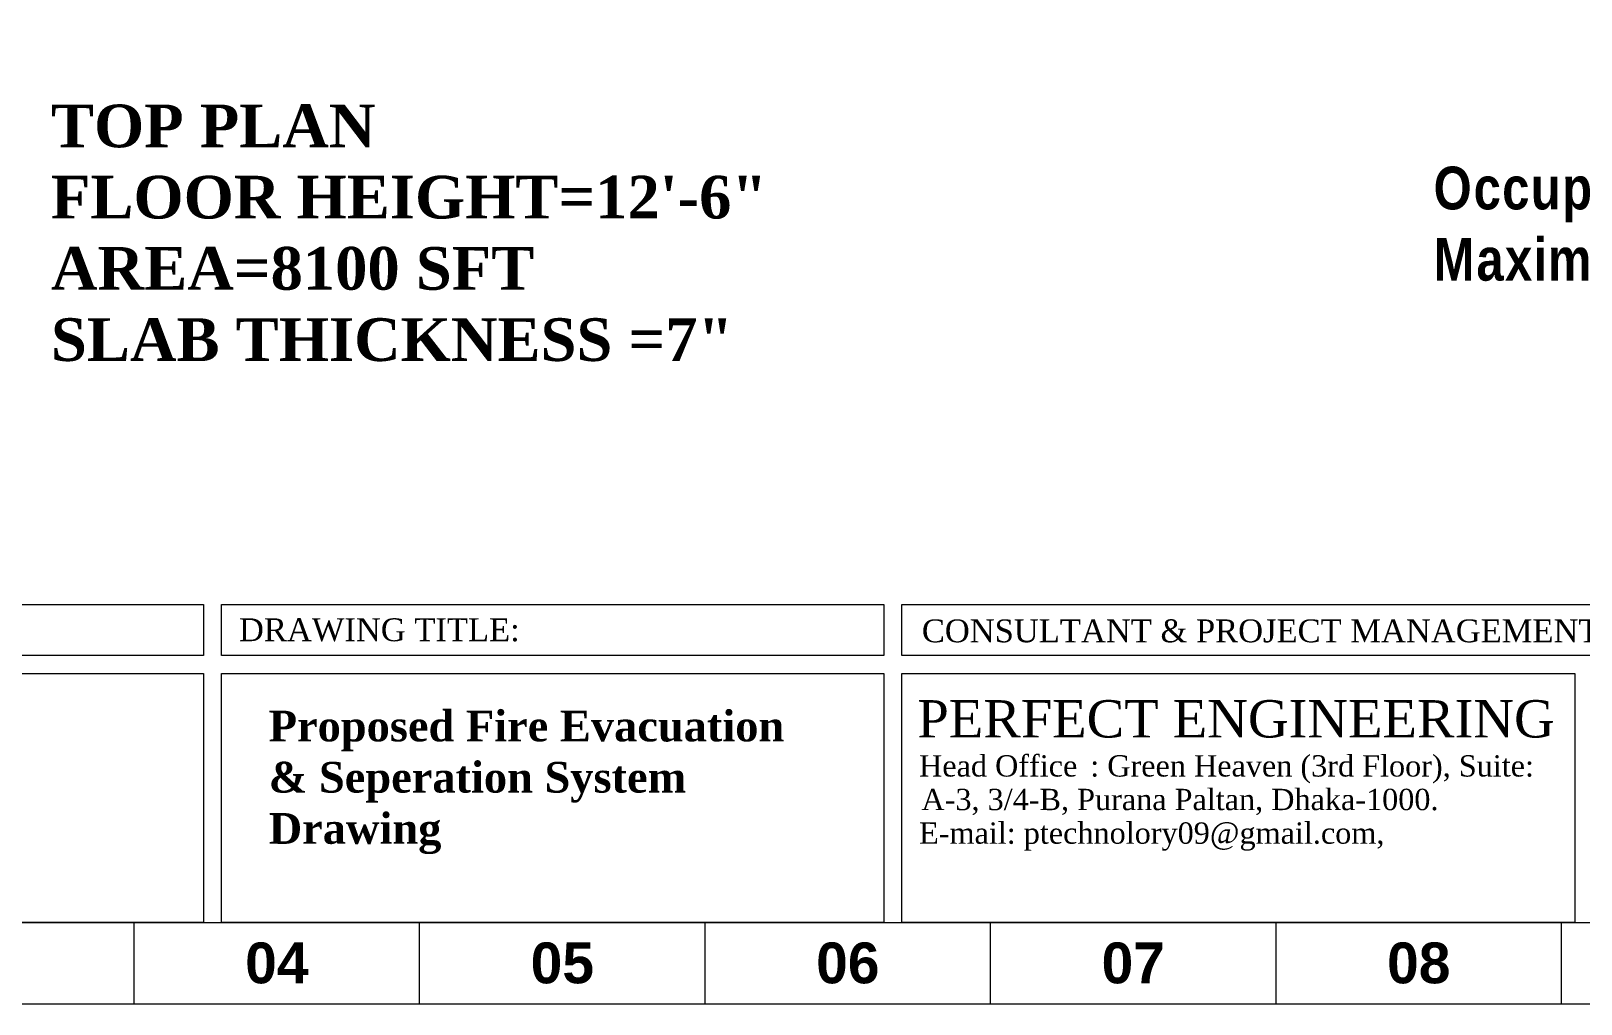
# Model space of a CAD drawing. Header units: inches. Extents: x -250485 to 735580, y -140410 to 288049.
# Drawn here: x 48772 to 49377, y 20696 to 21076 of the extents above; entities that cross this region are included whole.
import ezdxf

# ---------------------------------------------------------------- set-up
doc = ezdxf.new("R2010")
doc.units = ezdxf.units.IN
doc.header["$MEASUREMENT"] = 0
doc.layers.get('0').update_dxf_attribs({"lineweight": 0})
for name, color, linetype, lineweight in [('Inline', 7, 'Continuous', 0), ('Outline', 7, 'Continuous', 0), ('Scale', 7, 'Continuous', 0), ('Scale_Text', 7, 'Continuous', 0), ('TEXT_TITLEBOX', 7, 'Continuous', 13), ('Titelblk', 7, 'Continuous', 25), ('TITLE', 7, 'Continuous', 20)]:
    doc.layers.add(name, color=color, linetype=linetype, lineweight=lineweight)
doc.styles.add('SHT-TEXT-1', font='times.ttf', dxfattribs={"height": 12})
doc.styles.get("Standard").update_dxf_attribs({"font": 'arialbd.ttf', "height": 24})

# ---------------------------------------------------------------- blocks, each defined once
blk = doc.blocks.new('PAGE')
at = {"layer": 'Inline', "color": 252, "lineweight": 15}
blk.add_lwpolyline([(178051640.63, 22656441.11), (178051640.63, 22657235.79), (178050505.36, 22657235.79), (178050505.36, 22656441.11)], close=True, dxfattribs=at)
at = {"layer": 'Outline', "color": 252, "lineweight": 15}
blk.add_line((178050483.42, 22656424.24), (178051662.57, 22656424.24), dxfattribs=at)
at = {"layer": 'Scale', "color": 252, "lineweight": 9}
for p, q in [((178050660.01, 22656424.24), (178050660.01, 22656441.11)), ((178050719.01, 22656424.24), (178050719.01, 22656441.11)), ((178050778.01, 22656424.24), (178050778.01, 22656441.11)), ((178050837.01, 22656424.24), (178050837.01, 22656441.11)), ((178050896, 22656424.24), (178050896, 22656441.11)), ((178050955, 22656424.24), (178050955, 22656441.11))]:
    blk.add_line(p, q, dxfattribs=at)
at = {"layer": 'Scale_Text', "color": 252, "lineweight": 13, "char_height": 8.435, "width": 2.5102, "attachment_point": 5}
for s, insert in [('04', (178050689.51, 22656432.67)), ('05', (178050748.51, 22656432.67)), ('06', (178050807.51, 22656432.67)), ('07', (178050866.5, 22656432.67)), ('08', (178050925.5, 22656432.67))]:
    blk.add_mtext(s, dxfattribs=dict(at, insert=insert))
blk = doc.blocks.new('Title')
at = {"layer": 'Titelblk', "color": 3, "linetype": 'Continuous', "lineweight": 0, "xscale": 3.014611567961765, "yscale": 3.014611567959946, "zscale": 3.014611567966516}
blk.add_blockref('PAGE', (-536855255.83, -68388223.96), dxfattribs=at)

msp = doc.modelspace()

# ---------------------------------------------------------------- linework, layer by layer
at = {"layer": 'TEXT_TITLEBOX'}
for p, q in [((48519.72, 20852.44), (48839.16, 20852.44)), ((48839.16, 20852.44), (48839.16, 20832.47)), ((48846.16, 20832.47), (48846.16, 20852.44)), ((48846.16, 20852.44), (49104.88, 20852.44)), ((49104.88, 20852.44), (49104.88, 20832.47)), ((49111.88, 20832.47), (49111.88, 20852.44)), ((49111.88, 20852.44), (49498.36, 20852.44)), ((48839.16, 20832.47), (48519.72, 20832.47)), ((49104.88, 20832.47), (48846.16, 20832.47)), ((49498.36, 20832.47), (49111.88, 20832.47)), ((48519.72, 20825.47), (48839.16, 20825.47)), ((48839.16, 20825.47), (48839.16, 20728.28)), ((48846.16, 20728.28), (48846.16, 20825.47)), ((48846.16, 20825.47), (49104.9, 20825.47)), ((49104.9, 20825.47), (49104.9, 20728.28)), ((49111.91, 20728.28), (49111.91, 20825.47)), ((49111.91, 20825.47), (49374.76, 20825.47)), ((49374.76, 20825.47), (49374.76, 20728.28)), ((48839.16, 20728.28), (48519.72, 20728.28)), ((49104.9, 20728.28), (48846.16, 20728.28)), ((49374.76, 20728.28), (49111.91, 20728.28))]:
    msp.add_line(p, q, dxfattribs=at)

# ---------------------------------------------------------------- block references
at = {"layer": 'TITLE', "xscale": 0.6269545389804989, "yscale": 0.6269545389804989, "zscale": 0.6269545337927233}
msp.add_blockref('Title', (112558.53, 75809.06), dxfattribs=at)

# ---------------------------------------------------------------- texts
at = {"color": 7, "attachment_point": 4}
for s, insert, char_height, width in [('{\\fTimes New Roman|b1|i0|c0|p18;TOP PLAN \\PFLOOR HEIGHT=12\'-6"\\PAREA=8100 SFT \\PSLAB THICKNESS =7" }', (48779.53, 20997.5), 16.6905, 651.8949), ('{\\fArial Narrow|b1|i0|c0|p34;\\T1.05;Occupancy Group G\\PMaximum Occupant Load=10\\P\\fStaccato222 BT|b0|i0|c0|p66;\\T1;\\P\\fRomantic|b0|i0|c2|p2;\\H0.5455x;  }', (49319.58, 20974.63), 16.6905, 512.5918), ('{\\fTimes New Roman|b1|i0|c0|p18;Proposed Fire Evacuation \\P& Seperation System \\PDrawing}', (48864.57, 20782.94), 12, 512.5918)]:
    msp.add_mtext(s, dxfattribs=dict(at, insert=insert, char_height=char_height, width=width))
at = {"layer": 'TEXT_TITLEBOX', "lineweight": 25, "style": 'SHT-TEXT-1'}
for s, p in [('DRAWING TITLE:', (48852.96, 20838.1)), ('CONSULTANT & PROJECT MANAGEMENT BY', (49119.68, 20837.67))]:
    msp.add_text(s, height=8.9234, dxfattribs=at).set_placement(p)
at = {"layer": 'TEXT_TITLEBOX', "color": 1, "lineweight": 25, "style": 'SHT-TEXT-1'}
msp.add_text('PERFECT ENGINEERING', height=14.5777, dxfattribs=at).set_placement((49117.98, 20800.49))
at = {"layer": 'TEXT_TITLEBOX', "color": 7, "lineweight": 25, "style": 'SHT-TEXT-1'}
for s, p in [('Head Office', (49118.6, 20785.23)), (': Green Heaven (3rd Floor), Suite:', (49185.47, 20785.23)), ('A-3, 3/4-B, Purana Paltan, Dhaka-1000.', (49119.52, 20772.11)), ('E-mail: ptechnolory09@gmail.com,', (49118.62, 20758.99))]:
    msp.add_text(s, height=8.3301, dxfattribs=at).set_placement(p)

doc.saveas('drawing.dxf')
